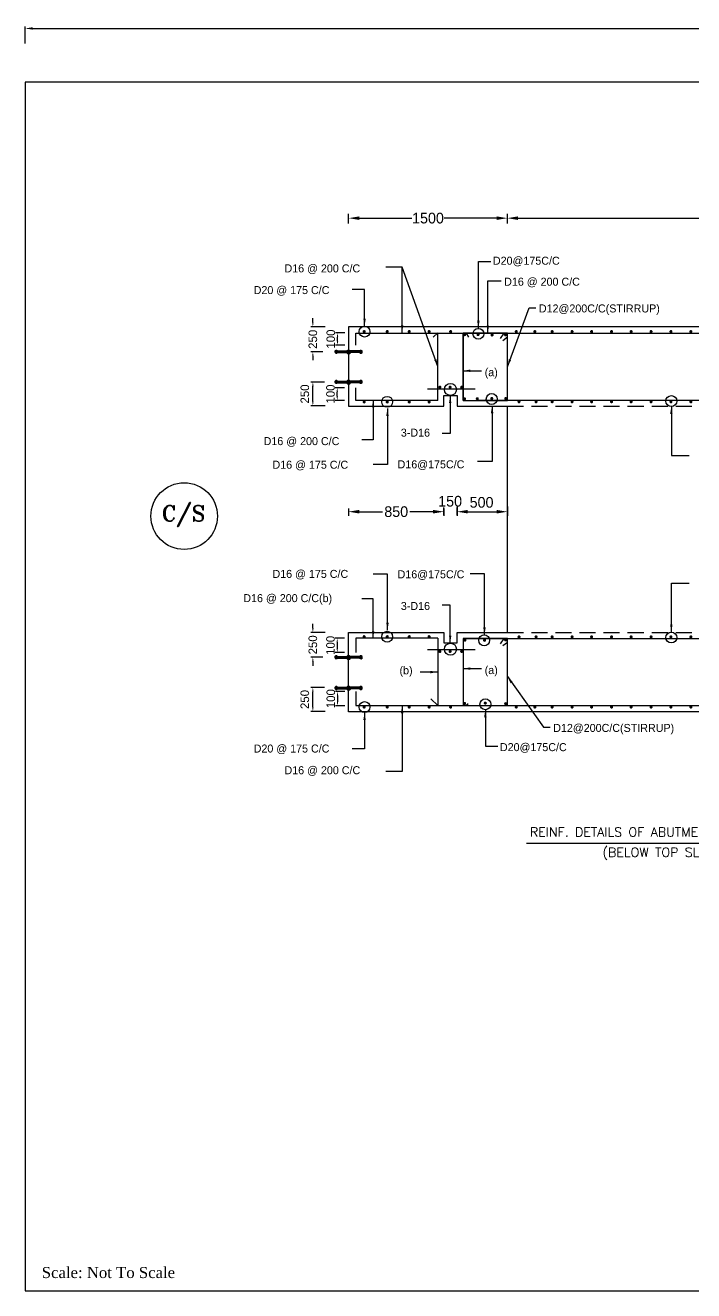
# Model space of a CAD drawing. Extents: x -1206532 to 786809, y -4288605 to 172932.
# Drawn here: x -371148 to -339896, y -4266020 to -4206809 of the extents above; entities that cross this region are included whole.
import ezdxf

# ---------------------------------------------------------------- set-up
doc = ezdxf.new("R2010")
doc.units = 0
doc.header["$LTSCALE"] = 300
doc.header["$MEASUREMENT"] = 0
doc.linetypes.add('ACAD_ISO02W100', pattern=[15, 12, -3])
doc.linetypes.add('DASHED', pattern=[0.75, 0.5, -0.25])
doc.layers.get('0').update_dxf_attribs({"linetype": 'CONTINUOUS'})
doc.layers.get('DEFPOINTS').update_dxf_attribs({"linetype": 'CONTINUOUS'})
doc.layers.add('LINE', color=7, linetype='CONTINUOUS')
doc.layers.add('Other line', color=7, linetype='CONTINUOUS', lineweight=15)
doc.styles.add('BIG', font='ROMANT.SHX')
doc.dimstyles.new('3', dxfattribs={"dimtxt": 225, "dimasz": 350, "dimexe": 100, "dimexo": 25, "dimgap": 9, "dimtad": 0, "dimdec": 0, "dimzin": 0, "dimdsep": 46, "dimtxsty": 'Standard', "dimcen": 0, "dimclrd": 5, "dimclre": 6, "dimclrt": 1, "dimadec": 0, "dimazin": 0, "dimtfac": 1, "dimtdec": 0, "dimtofl": 0, "dimtmove": 2, "dimatfit": 3, "dimfxl": 1, "dimtolj": 1, "dimtzin": 0, "dimarcsym": 0})

# ---------------------------------------------------------------- blocks, each defined once
blk = doc.blocks.new('*D509')
at = {"layer": 'DEFPOINTS', "color": 0, "lineweight": 30}
for p in [(-291186, -4206957), (-371148, -4209476), (-291186, -4209476)]:
    blk.add_point(p, dxfattribs=at)
at = {"layer": 'Other line', "color": 0, "linetype": 'ByBlock', "lineweight": -2}
for p, q in [((-371148, -4207657), (-371148, -4206857)), ((-291186, -4207657), (-291186, -4206857))]:
    blk.add_line(p, q, dxfattribs=at)
at = {"layer": 'Other line', "linetype": 'ByBlock', "lineweight": -2}
for p, q in [((-370798, -4206957), (-331701, -4206957)), ((-291536, -4206957), (-330633, -4206957))]:
    blk.add_line(p, q, dxfattribs=at)
at = {"layer": 'Other line', "lineweight": 30}
for points in [[(-370798, -4206898), (-370798, -4207015), (-371148, -4206957)], [(-291536, -4206898), (-291536, -4207015), (-291186, -4206957)]]:
    blk.add_solid(points, dxfattribs=at)
at = {"layer": 'Other line', "color": 0, "lineweight": 30, "insert": (-331167, -4206957), "char_height": 225, "attachment_point": 5}
blk.add_mtext('\\A1;79962', dxfattribs=at)
blk = doc.blocks.new('*D601')
at = {"layer": 'DEFPOINTS', "color": 0, "lineweight": 30}
for p in [(-356563, -4223768), (-356199, -4223768), (-356196, -4224358)]:
    blk.add_point(p, dxfattribs=at)
at = {"layer": 'LINE', "color": 0, "lineweight": -2}
for p, q in [((-356224, -4223768), (-356663, -4223768)), ((-356563, -4224158), (-356563, -4223968)), ((-356221, -4224358), (-356663, -4224358))]:
    blk.add_line(p, q, dxfattribs=at)
at = {"layer": 'LINE', "color": 0, "lineweight": 30}
for points in [[(-356597, -4223968), (-356530, -4223968), (-356563, -4223768)], [(-356597, -4224158), (-356530, -4224158), (-356563, -4224358)]]:
    blk.add_solid(points, dxfattribs=at)
at = {"layer": 'LINE', "color": 0, "insert": (-356877, -4224063), "char_height": 400, "attachment_point": 5, "rotation": 90}
blk.add_mtext('\\A1;100', dxfattribs=at)
blk = doc.blocks.new('*D602')
at = {"layer": 'DEFPOINTS', "color": 0, "lineweight": 30}
for p in [(-356549, -4221200), (-356185, -4221200), (-356182, -4221782)]:
    blk.add_point(p, dxfattribs=at)
at = {"layer": 'LINE', "color": 0, "lineweight": -2}
for p, q in [((-356210, -4221200), (-356649, -4221200)), ((-356549, -4221582), (-356549, -4221400)), ((-356207, -4221782), (-356649, -4221782))]:
    blk.add_line(p, q, dxfattribs=at)
at = {"layer": 'LINE', "color": 0, "lineweight": 30}
for points in [[(-356583, -4221400), (-356516, -4221400), (-356549, -4221200)], [(-356583, -4221582), (-356516, -4221582), (-356549, -4221782)]]:
    blk.add_solid(points, dxfattribs=at)
at = {"layer": 'LINE', "color": 0, "insert": (-356863, -4221491), "char_height": 400, "attachment_point": 5, "rotation": 90}
blk.add_mtext('\\A1;100', dxfattribs=at)
blk = doc.blocks.new('*D684')
at = {"layer": 'DEFPOINTS', "color": 0, "lineweight": 30}
for p in [(-356196, -4235491), (-356563, -4236157), (-356199, -4236157)]:
    blk.add_point(p, dxfattribs=at)
at = {"layer": 'LINE', "color": 0, "lineweight": -2}
for p, q in [((-356221, -4235491), (-356663, -4235491)), ((-356563, -4235691), (-356563, -4235957)), ((-356224, -4236157), (-356663, -4236157))]:
    blk.add_line(p, q, dxfattribs=at)
at = {"layer": 'LINE', "color": 0, "lineweight": 30}
for points in [[(-356597, -4235691), (-356530, -4235691), (-356563, -4235491)], [(-356597, -4235957), (-356530, -4235957), (-356563, -4236157)]]:
    blk.add_solid(points, dxfattribs=at)
at = {"layer": 'LINE', "color": 0, "insert": (-356877, -4235824), "char_height": 400, "attachment_point": 5, "rotation": 90}
blk.add_mtext('\\A1;100', dxfattribs=at)
blk = doc.blocks.new('*D685')
at = {"layer": 'DEFPOINTS', "color": 0, "lineweight": 30}
for p in [(-356182, -4237984), (-356549, -4238650), (-356185, -4238650)]:
    blk.add_point(p, dxfattribs=at)
at = {"layer": 'LINE', "color": 0, "lineweight": -2}
for p, q in [((-356207, -4237984), (-356649, -4237984)), ((-356549, -4238184), (-356549, -4238450)), ((-356210, -4238650), (-356649, -4238650))]:
    blk.add_line(p, q, dxfattribs=at)
at = {"layer": 'LINE', "color": 0, "lineweight": 30}
for points in [[(-356583, -4238184), (-356516, -4238184), (-356549, -4237984)], [(-356583, -4238450), (-356516, -4238450), (-356549, -4238650)]]:
    blk.add_solid(points, dxfattribs=at)
at = {"layer": 'LINE', "color": 0, "insert": (-356863, -4238317), "char_height": 400, "attachment_point": 5, "rotation": 90}
blk.add_mtext('\\A1;100', dxfattribs=at)
blk = doc.blocks.new('*D867')
at = {"layer": 'DEFPOINTS', "color": 0, "lineweight": 30}
for p in [(-324353, -4215833), (-348608, -4216417), (-324353, -4216417)]:
    blk.add_point(p, dxfattribs=at)
at = {"layer": 'LINE', "color": 7, "lineweight": -2}
for p, q in [((-348608, -4216083), (-348608, -4215633)), ((-324353, -4216083), (-324353, -4215633)), ((-348108, -4215833), (-337322, -4215833)), ((-324853, -4215833), (-335638, -4215833))]:
    blk.add_line(p, q, dxfattribs=at)
at = {"layer": 'LINE', "color": 7, "lineweight": 30}
for points in [[(-348108, -4215750), (-348108, -4215917), (-348608, -4215833)], [(-324853, -4215750), (-324853, -4215917), (-324353, -4215833)]]:
    blk.add_solid(points, dxfattribs=at)
at = {"layer": 'LINE', "color": 7, "lineweight": 30, "insert": (-336480, -4215833), "char_height": 500, "attachment_point": 5}
blk.add_mtext('\\A1;6600', dxfattribs=at)
blk = doc.blocks.new('*D869')
at = {"layer": 'DEFPOINTS', "color": 0, "lineweight": 30}
for p in [(-356033, -4216336), (-348608, -4215833), (-348608, -4216336)]:
    blk.add_point(p, dxfattribs=at)
at = {"layer": 'LINE', "color": 7, "lineweight": -2}
for p, q in [((-356033, -4216083), (-356033, -4215633)), ((-348608, -4216083), (-348608, -4215633)), ((-355533, -4215833), (-353079, -4215833)), ((-349108, -4215833), (-351561, -4215833))]:
    blk.add_line(p, q, dxfattribs=at)
at = {"layer": 'LINE', "color": 7, "lineweight": 30}
for points in [[(-355533, -4215750), (-355533, -4215917), (-356033, -4215833)], [(-349108, -4215750), (-349108, -4215917), (-348608, -4215833)]]:
    blk.add_solid(points, dxfattribs=at)
at = {"layer": 'LINE', "color": 7, "lineweight": 30, "insert": (-352320, -4215833), "char_height": 500, "attachment_point": 5}
blk.add_mtext('\\A1;1500', dxfattribs=at)
blk = doc.blocks.new('*D870')
at = {"layer": 'DEFPOINTS', "color": 0, "lineweight": 30}
for p in [(-350959, -4229283), (-348608, -4229283), (-348608, -4229569)]:
    blk.add_point(p, dxfattribs=at)
at = {"layer": 'LINE', "color": 7, "lineweight": -2}
for p, q in [((-350959, -4229319), (-350959, -4229769)), ((-348608, -4229319), (-348608, -4229769)), ((-350459, -4229569), (-349108, -4229569))]:
    blk.add_line(p, q, dxfattribs=at)
at = {"layer": 'LINE', "color": 7, "lineweight": 30}
for points in [[(-350459, -4229485), (-350459, -4229652), (-350959, -4229569)], [(-349108, -4229485), (-349108, -4229652), (-348608, -4229569)]]:
    blk.add_solid(points, dxfattribs=at)
at = {"layer": 'LINE', "color": 7, "lineweight": 30, "insert": (-349814, -4229134), "char_height": 500, "attachment_point": 5}
blk.add_mtext('\\A1;500', dxfattribs=at)
blk = doc.blocks.new('*D871')
at = {"layer": 'DEFPOINTS', "color": 0, "lineweight": 30}
for p in [(-351578, -4229731), (-350959, -4229569), (-350959, -4229731)]:
    blk.add_point(p, dxfattribs=at)
at = {"layer": 'LINE', "color": 7, "lineweight": -2}
for p, q in [((-351578, -4229726), (-351578, -4229369)), ((-350959, -4229726), (-350959, -4229369)), ((-352078, -4229569), (-352578, -4229569)), ((-350459, -4229569), (-349959, -4229569))]:
    blk.add_line(p, q, dxfattribs=at)
at = {"layer": 'LINE', "color": 7, "lineweight": 30}
for points in [[(-352078, -4229485), (-352078, -4229652), (-351578, -4229569)], [(-350459, -4229485), (-350459, -4229652), (-350959, -4229569)]]:
    blk.add_solid(points, dxfattribs=at)
at = {"layer": 'LINE', "color": 7, "lineweight": 30, "insert": (-351284, -4229082), "char_height": 500, "attachment_point": 5}
blk.add_mtext('\\A1;150', dxfattribs=at)
blk = doc.blocks.new('*D872')
at = {"layer": 'DEFPOINTS', "color": 0, "lineweight": 30}
for p in [(-356033, -4229417), (-351578, -4229417), (-356033, -4229569)]:
    blk.add_point(p, dxfattribs=at)
at = {"layer": 'LINE', "color": 7, "lineweight": -2}
for p, q in [((-356033, -4229422), (-356033, -4229769)), ((-351578, -4229422), (-351578, -4229769)), ((-355533, -4229569), (-354439, -4229569)), ((-352078, -4229569), (-353171, -4229569))]:
    blk.add_line(p, q, dxfattribs=at)
at = {"layer": 'LINE', "color": 7, "lineweight": 30}
for points in [[(-355533, -4229485), (-355533, -4229652), (-356033, -4229569)], [(-352078, -4229485), (-352078, -4229652), (-351578, -4229569)]]:
    blk.add_solid(points, dxfattribs=at)
at = {"layer": 'LINE', "color": 7, "lineweight": 30, "insert": (-353805, -4229569), "char_height": 500, "attachment_point": 5}
blk.add_mtext('\\A1;850', dxfattribs=at)
blk = doc.blocks.new('*D996')
at = {"layer": 'DEFPOINTS', "color": 0, "lineweight": 30}
for p in [(-357702, -4220920), (-357102, -4220920), (-357217, -4222084)]:
    blk.add_point(p, dxfattribs=at)
at = {"layer": 'LINE', "color": 0, "lineweight": -2}
for p, q in [((-357702, -4220720), (-357702, -4220520)), ((-357127, -4220920), (-357802, -4220920)), ((-357242, -4222084), (-357802, -4222084)), ((-357702, -4222284), (-357702, -4222484))]:
    blk.add_line(p, q, dxfattribs=at)
at = {"layer": 'LINE', "color": 0, "lineweight": 30}
for points in [[(-357736, -4220720), (-357669, -4220720), (-357702, -4220920)], [(-357736, -4222284), (-357669, -4222284), (-357702, -4222084)]]:
    blk.add_solid(points, dxfattribs=at)
at = {"layer": 'LINE', "color": 0, "insert": (-357702, -4221502), "char_height": 400, "attachment_point": 5, "rotation": 90}
blk.add_mtext('\\A1;250', dxfattribs=at)
blk = doc.blocks.new('*D997')
at = {"layer": 'DEFPOINTS', "color": 0, "lineweight": 30}
for p in [(-357702, -4223500), (-357129, -4223500), (-357103, -4224619)]:
    blk.add_point(p, dxfattribs=at)
at = {"layer": 'LINE', "color": 0, "lineweight": -2}
for p, q in [((-357154, -4223500), (-357802, -4223500)), ((-357702, -4224419), (-357702, -4223700)), ((-357128, -4224619), (-357802, -4224619))]:
    blk.add_line(p, q, dxfattribs=at)
at = {"layer": 'LINE', "color": 0, "lineweight": 30}
for points in [[(-357736, -4223700), (-357669, -4223700), (-357702, -4223500)], [(-357736, -4224419), (-357669, -4224419), (-357702, -4224619)]]:
    blk.add_solid(points, dxfattribs=at)
at = {"layer": 'LINE', "color": 0, "insert": (-358077, -4224060), "char_height": 400, "attachment_point": 5, "rotation": 90}
blk.add_mtext('\\A1;250', dxfattribs=at)
blk = doc.blocks.new('*D998')
at = {"layer": 'DEFPOINTS', "color": 0, "lineweight": 30}
for p in [(-357702, -4235217), (-357102, -4235217), (-357217, -4236381)]:
    blk.add_point(p, dxfattribs=at)
at = {"layer": 'LINE', "color": 0, "lineweight": -2}
for p, q in [((-357127, -4235217), (-357802, -4235217)), ((-357702, -4235017), (-357702, -4234817)), ((-357242, -4236381), (-357802, -4236381)), ((-357702, -4236581), (-357702, -4236781))]:
    blk.add_line(p, q, dxfattribs=at)
at = {"layer": 'LINE', "color": 0, "lineweight": 30}
for points in [[(-357736, -4235017), (-357669, -4235017), (-357702, -4235217)], [(-357736, -4236581), (-357669, -4236581), (-357702, -4236381)]]:
    blk.add_solid(points, dxfattribs=at)
at = {"layer": 'LINE', "color": 0, "insert": (-357702, -4235799), "char_height": 400, "attachment_point": 5, "rotation": 90}
blk.add_mtext('\\A1;250', dxfattribs=at)
blk = doc.blocks.new('*D999')
at = {"layer": 'DEFPOINTS', "color": 0, "lineweight": 30}
for p in [(-357702, -4237796), (-357129, -4237796), (-357103, -4238916)]:
    blk.add_point(p, dxfattribs=at)
at = {"layer": 'LINE', "color": 0, "lineweight": -2}
for p, q in [((-357154, -4237796), (-357802, -4237796)), ((-357702, -4238716), (-357702, -4237996)), ((-357128, -4238916), (-357802, -4238916))]:
    blk.add_line(p, q, dxfattribs=at)
at = {"layer": 'LINE', "color": 0, "lineweight": 30}
for points in [[(-357736, -4237996), (-357669, -4237996), (-357702, -4237796)], [(-357736, -4238716), (-357669, -4238716), (-357702, -4238916)]]:
    blk.add_solid(points, dxfattribs=at)
at = {"layer": 'LINE', "color": 0, "insert": (-358077, -4238356), "char_height": 400, "attachment_point": 5, "rotation": 90}
blk.add_mtext('\\A1;250', dxfattribs=at)

msp = doc.modelspace()

# ---------------------------------------------------------------- hatches: boundary and pattern name
at = {"layer": 'Other line', "lineweight": 13}
h = msp.add_hatch(dxfattribs=at)
h.set_pattern_fill('ANSI31', color=0, scale=50, style=0)
h.paths.add_polyline_path([(-355516.409, -4222047.895), (-355956.46, -4222047.895, 0.252263653), (-356032.544, -4222006.9), (-356032.544, -4222189.1, 0.341998713), (-355944.337, -4222120.775), (-355516.409, -4222120.775, 3.461072193)])
h.paths.add_polyline_path([(-356032.544, -4222006.9, 0.252263653), (-356108.628, -4222047.895), (-356548.679, -4222047.895, 3.461072193), (-356548.679, -4222120.775), (-356120.752, -4222120.775, 0.341998713), (-356032.544, -4222189.1)])
h = msp.add_hatch(dxfattribs=at)
h.set_pattern_fill('ANSI31', color=0, scale=50, style=0)
h.set_pattern_definition([(45, (0, 26), (-4.419417382, 4.419417382), [])])
h.paths.add_polyline_path([(-355516.409, -4223458.895), (-355956.46, -4223458.895, 0.252263653), (-356032.544, -4223417.9), (-356032.544, -4223600.1, 0.341998713), (-355944.337, -4223531.775), (-355516.409, -4223531.775, 3.461072193)])
h.paths.add_polyline_path([(-356032.544, -4223417.9, 0.252263653), (-356108.628, -4223458.895), (-356548.679, -4223458.895, 3.461072193), (-356548.679, -4223531.775), (-356120.752, -4223531.775, 0.341998713), (-356032.544, -4223600.1)])
h = msp.add_hatch(dxfattribs=at)
h.set_pattern_fill('ANSI31', color=0, scale=50, style=0)
h.paths.add_polyline_path([(-355516.409, -4236344.17), (-355956.46, -4236344.17, 0.252263653), (-356032.544, -4236303.175), (-356032.544, -4236485.376, 0.341998713), (-355944.337, -4236417.051), (-355516.409, -4236417.051, 3.461072193)])
h.paths.add_polyline_path([(-356032.544, -4236303.175, 0.252263653), (-356108.628, -4236344.17), (-356548.679, -4236344.17, 3.461072193), (-356548.679, -4236417.051), (-356120.752, -4236417.051, 0.341998713), (-356032.544, -4236485.376)])
h = msp.add_hatch(dxfattribs=at)
h.set_pattern_fill('ANSI31', color=0, scale=50, style=0)
h.paths.add_polyline_path([(-355516.409, -4237781.17), (-355956.46, -4237781.17, 0.252263653), (-356032.544, -4237740.175), (-356032.544, -4237922.376, 0.341998713), (-355944.337, -4237854.051), (-355516.409, -4237854.051, 3.461072193)])
h.paths.add_polyline_path([(-356032.544, -4237740.175, 0.252263653), (-356108.628, -4237781.17), (-356548.679, -4237781.17, 3.461072193), (-356548.679, -4237854.051), (-356120.752, -4237854.051, 0.341998713), (-356032.544, -4237922.376)])

# ---------------------------------------------------------------- linework, layer by layer
at = {"linetype": 'Continuous'}
for p, q in [((-356548.679, -4222047.895), (-356108.628, -4222047.895)), ((-356548.679, -4222120.775), (-356120.752, -4222120.775)), ((-355516.409, -4222047.895), (-355956.46, -4222047.895)), ((-355516.409, -4222120.775), (-355944.337, -4222120.775)), ((-356548.679, -4223458.895), (-356108.628, -4223458.895)), ((-355516.409, -4223458.895), (-355956.46, -4223458.895)), ((-356548.679, -4223531.775), (-356120.752, -4223531.775)), ((-355516.409, -4223531.775), (-355944.337, -4223531.775)), ((-356548.679, -4236344.17), (-356108.628, -4236344.17)), ((-356548.679, -4236417.051), (-356120.752, -4236417.051)), ((-355516.409, -4236344.17), (-355956.46, -4236344.17)), ((-355516.409, -4236417.051), (-355944.337, -4236417.051)), ((-356548.679, -4237781.17), (-356108.628, -4237781.17)), ((-356548.679, -4237854.051), (-356120.752, -4237854.051)), ((-355516.409, -4237781.17), (-355956.46, -4237781.17)), ((-355516.409, -4237854.051), (-355944.337, -4237854.051))]:
    msp.add_line(p, q, dxfattribs=at)
for centre, radius, start, end in [((-356606.476, -4222084.335), 68.325, 32.23095263, 327.76904737), ((-356032.544, -4222098), 91.1, 194.47751219, 345.52248781), ((-356032.544, -4222098), 91.1, 33.36701301, 146.63298699), ((-355458.612, -4222084.335), 68.325, 212.23095263, 147.76904737), ((-356606.476, -4223495.335), 68.325, 32.23095263, 327.76904737), ((-356032.544, -4223509), 91.1, 33.36701301, 146.63298699), ((-355458.612, -4223495.335), 68.325, 212.23095263, 147.76904737), ((-356032.544, -4223509), 91.1, 194.47751219, 345.52248781), ((-356606.476, -4236380.611), 68.325, 32.23095263, 327.76904737), ((-356032.544, -4236394.276), 91.1, 194.47751219, 345.52248781), ((-356032.544, -4236394.276), 91.1, 33.36701301, 146.63298699), ((-355458.612, -4236380.611), 68.325, 212.23095263, 147.76904737), ((-356606.476, -4237817.611), 68.325, 32.23095263, 327.76904737), ((-356032.544, -4237831.276), 91.1, 194.47751219, 345.52248781), ((-356032.544, -4237831.276), 91.1, 33.36701301, 146.63298699), ((-355458.612, -4237817.611), 68.325, 212.23095263, 147.76904737)]:
    msp.add_arc(centre, radius, start, end, dxfattribs=at)
at = {"layer": 'LINE'}
for p, q in [((-355694.064, -4221781.963), (-355696.441, -4221212.215)), ((-351857.057, -4224358.389), (-351857.057, -4221200.089)), ((-350681.631, -4224358.389), (-350681.631, -4221212.215)), ((-355693.713, -4224358.389), (-355696.126, -4223780.017)), ((-352346.13, -4223826.35), (-350105.726, -4223826.35)), ((-355693.713, -4235491.361), (-355696.492, -4236157.274)), ((-351857.057, -4235491.361), (-351857.057, -4238637.535)), ((-350681.631, -4235496.365), (-350681.631, -4238637.535)), ((-352346.13, -4236023.4), (-350105.726, -4236023.4)), ((-355693.713, -4237983.748), (-355696.441, -4238637.535))]:
    msp.add_line(p, q, dxfattribs=at)
msp.add_lwpolyline([(-371147.559, -4266019.738), (-291186.014, -4266019.738), (-291186.014, -4209475.502), (-371147.559, -4209475.502)], close=True, dxfattribs=at)
at = {"layer": 'LINE', "const_width": 72}
for points in [[(-355340.241, -4221139.781, -1), (-355268.241, -4221139.781, -1)], [(-354260.241, -4221139.781, -1), (-354188.241, -4221139.781, -1)], [(-353232.254, -4221139.781, -1), (-353160.254, -4221139.781, -1)], [(-352302.313, -4221139.781, -1), (-352230.313, -4221139.781, -1)], [(-351296.425, -4221139.781, -1), (-351224.425, -4221139.781, -1)], [(-348226.716, -4221140.689, -1), (-348154.716, -4221140.689, -1)], [(-347357.808, -4221140.689, -1), (-347285.808, -4221140.689, -1)], [(-346550.968, -4221140.689, -1), (-346478.968, -4221140.689, -1)], [(-345618.552, -4221140.689, -1), (-345546.552, -4221140.689, -1)], [(-344704.419, -4221140.689, -1), (-344632.419, -4221140.689, -1)], [(-343772.004, -4221140.689, -1), (-343700.004, -4221140.689, -1)], [(-342857.887, -4221140.689, -1), (-342785.887, -4221140.689, -1)], [(-341925.471, -4221140.689, -1), (-341853.471, -4221140.689, -1)], [(-340994.545, -4221140.689, -1), (-340922.545, -4221140.689, -1)], [(-340062.129, -4221140.689, -1), (-339990.129, -4221140.689, -1)], [(-350641.497, -4221285.781, -1), (-350569.497, -4221285.781, -1)], [(-350014.497, -4221281.781, -1), (-349942.497, -4221281.781, -1)], [(-349359.497, -4221299.781, -1), (-349287.497, -4221299.781, -1)], [(-348724.497, -4221294.781, -1), (-348652.497, -4221294.781, -1)], [(-351796.628, -4223742.52, -1), (-351724.628, -4223742.52, -1)], [(-351321.517, -4223742.52, -1), (-351249.517, -4223742.52, -1)], [(-350779.755, -4223742.52, -1), (-350707.755, -4223742.52, -1)], [(-355340.241, -4224433.732, -1), (-355268.241, -4224433.732, -1)], [(-354260.241, -4224433.732, -1), (-354188.241, -4224433.732, -1)], [(-353232.254, -4224433.732, -1), (-353160.254, -4224433.732, -1)], [(-352302.313, -4224433.732, -1), (-352230.313, -4224433.732, -1)], [(-350645.497, -4224285.781, -1), (-350573.497, -4224285.781, -1)], [(-350050.497, -4224282.781, -1), (-349978.497, -4224282.781, -1)], [(-349374.497, -4224268.781, -1), (-349302.497, -4224268.781, -1)], [(-348719.497, -4224271.781, -1), (-348647.497, -4224271.781, -1)], [(-348099.124, -4224424.049, -1), (-348027.124, -4224424.049, -1)], [(-347302.925, -4224424.049, -1), (-347230.925, -4224424.049, -1)], [(-346550.968, -4224424.049, -1), (-346478.968, -4224424.049, -1)], [(-345618.552, -4224424.049, -1), (-345546.552, -4224424.049, -1)], [(-344704.419, -4224424.049, -1), (-344632.419, -4224424.049, -1)], [(-343772.004, -4224424.049, -1), (-343700.004, -4224424.049, -1)], [(-342857.887, -4224424.049, -1), (-342785.887, -4224424.049, -1)], [(-341925.471, -4224424.049, -1), (-341853.471, -4224424.049, -1)], [(-340994.545, -4224424.049, -1), (-340922.545, -4224424.049, -1)], [(-340062.129, -4224424.049, -1), (-339990.129, -4224424.049, -1)], [(-355340.241, -4235416.018, 1), (-355268.241, -4235416.018, 1)], [(-354260.241, -4235416.018, 1), (-354188.241, -4235416.018, 1)], [(-353232.254, -4235416.018, 1), (-353160.254, -4235416.018, 1)], [(-352302.313, -4235416.018, 1), (-352230.313, -4235416.018, 1)], [(-348099.124, -4235425.701, 1), (-348027.124, -4235425.701, 1)], [(-347302.925, -4235425.701, 1), (-347230.925, -4235425.701, 1)], [(-346550.968, -4235425.701, 1), (-346478.968, -4235425.701, 1)], [(-345618.552, -4235425.701, 1), (-345546.552, -4235425.701, 1)], [(-344704.419, -4235425.701, 1), (-344632.419, -4235425.701, 1)], [(-343772.004, -4235425.701, 1), (-343700.004, -4235425.701, 1)], [(-342857.887, -4235425.701, 1), (-342785.887, -4235425.701, 1)], [(-341925.471, -4235425.701, 1), (-341853.471, -4235425.701, 1)], [(-340994.545, -4235425.701, 1), (-340922.545, -4235425.701, 1)], [(-340062.129, -4235425.701, 1), (-339990.129, -4235425.701, 1)], [(-350630.808, -4235577.788, 1), (-350558.808, -4235577.788, 1)], [(-349709.989, -4235586.153, 1), (-349637.989, -4235586.153, 1)], [(-348725.015, -4235569.788, 1), (-348653.015, -4235569.788, 1)], [(-351796.628, -4236107.23, 1), (-351724.628, -4236107.23, 1)], [(-351321.517, -4236107.23, 1), (-351249.517, -4236107.23, 1)], [(-350779.755, -4236107.23, 1), (-350707.755, -4236107.23, 1)], [(-355340.241, -4238709.97, 1), (-355268.241, -4238709.97, 1)], [(-354260.241, -4238709.97, 1), (-354188.241, -4238709.97, 1)], [(-353232.254, -4238709.97, 1), (-353160.254, -4238709.97, 1)], [(-352302.313, -4238709.97, 1), (-352230.313, -4238709.97, 1)], [(-351296.425, -4238709.97, 1), (-351224.425, -4238709.97, 1)], [(-350642.438, -4238540.505, 1), (-350570.438, -4238540.505, 1)], [(-349674.497, -4238525.505, 1), (-349602.497, -4238525.505, 1)], [(-348722.497, -4238552.505, 1), (-348650.497, -4238552.505, 1)], [(-348226.716, -4238709.062, 1), (-348154.716, -4238709.062, 1)], [(-347357.808, -4238709.062, 1), (-347285.808, -4238709.062, 1)], [(-346550.968, -4238709.062, 1), (-346478.968, -4238709.062, 1)], [(-345618.552, -4238709.062, 1), (-345546.552, -4238709.062, 1)], [(-344704.419, -4238709.062, 1), (-344632.419, -4238709.062, 1)], [(-343772.004, -4238709.062, 1), (-343700.004, -4238709.062, 1)], [(-342857.887, -4238709.062, 1), (-342785.887, -4238709.062, 1)], [(-341925.471, -4238709.062, 1), (-341853.471, -4238709.062, 1)], [(-340994.545, -4238709.062, 1), (-340922.545, -4238709.062, 1)], [(-340062.129, -4238709.062, 1), (-339990.129, -4238709.062, 1)]]:
    msp.add_lwpolyline(points, format="xyb", close=True, dxfattribs=at)
at = {"layer": 'LINE'}
for centre, radius in [((-355285.009, -4221139.765), 254.086), ((-349963.708, -4221243.298), 254.086), ((-351269.438, -4223847.262), 280.936), ((-349336.038, -4224295.884), 255.354), ((-354229.077, -4224428.379), 255.354), ((-340939.747, -4224393.354), 255.354), ((-363719.202, -4229774.368), 1557.049), ((-354229.077, -4235421.371), 255.354), ((-349693.038, -4235586.867), 255.354), ((-340939.747, -4235456.396), 255.354), ((-351269.438, -4236002.489), 280.936), ((-355285.009, -4238709.985), 254.086), ((-349635.708, -4238579.452), 254.086)]:
    msp.add_circle(centre, radius, dxfattribs=at)
at = {"layer": 'Other line', "color": 0, "lineweight": 30}
for p, q in [((-310987.544, -4220920.487), (-356032.544, -4220920.487)), ((-356032.544, -4220920.487), (-356032.544, -4224632.987)), ((-355696.441, -4221212.215), (-322962.861, -4221212.215)), ((-351857.057, -4221200.089), (-352070.085, -4221398.542)), ((-350529, -4221212.215), (-350427, -4221409)), ((-348771, -4221212.215), (-348945, -4221462)), ((-348607.544, -4221405), (-348827, -4221568)), ((-356032.544, -4224632.987), (-351577.544, -4224632.987)), ((-351857.057, -4224358.389), (-355693.713, -4224358.389)), ((-351577.544, -4224632.987), (-351577.544, -4224137.987)), ((-351577.544, -4224137.987), (-350958.794, -4224137.987)), ((-350958.794, -4224137.987), (-350958.794, -4224632.987)), ((-350958.794, -4224632.987), (-348607.544, -4224632.987)), ((-350681.631, -4224358.389), (-348930.306, -4224358.389)), ((-349973.772, -4224353.386), (-322962.861, -4224353.386)), ((-348607.544, -4235216.763), (-348607.544, -4224632.987)), ((-356032.544, -4235216.763), (-351577.544, -4235216.763)), ((-356032.544, -4238929.263), (-356032.544, -4235216.763)), ((-351577.544, -4235216.763), (-351577.544, -4235711.763)), ((-350958.794, -4235711.763), (-350958.794, -4235216.763)), ((-350958.794, -4235216.763), (-348607.544, -4235216.763)), ((-351857.057, -4235491.361), (-355693.713, -4235491.361)), ((-351577.544, -4235711.763), (-350958.794, -4235711.763)), ((-350681.631, -4235496.365), (-322962.861, -4235496.365)), ((-348771, -4235496.365), (-348945, -4235746.15)), ((-348607.544, -4235689.15), (-348827, -4235852.15)), ((-355696.441, -4238637.535), (-322962.861, -4238637.535)), ((-351857.057, -4238637.535), (-352185.085, -4238322.718)), ((-350549, -4238637.535), (-350439, -4238543)), ((-310987.544, -4238929.263), (-356032.544, -4238929.263)), ((-347708.869, -4245079.096), (-328500.526, -4245079.096))]:
    msp.add_line(p, q, dxfattribs=at)
at = {"layer": 'Other line', "color": 0, "linetype": 'DASHED', "lineweight": 30, "ltscale": 5}
for p, q in [((-348607.544, -4224632.987), (-324352.544, -4224632.987)), ((-348607.544, -4235216.763), (-324352.544, -4235216.763))]:
    msp.add_line(p, q, dxfattribs=at)
at = {"layer": 'Other line', "color": 0, "lineweight": 30}
for points in [[(-348607.544, -4221212.215), (-350681.631, -4221212.215), (-350681.631, -4224358.389), (-348607.544, -4224358.389)], [(-348607.544, -4235496.365), (-350681.631, -4235496.365), (-350681.631, -4238637.535), (-348607.544, -4238637.535)]]:
    msp.add_lwpolyline(points, close=True, dxfattribs=at)

# ---------------------------------------------------------------- texts
at = {"linetype": 'ACAD_ISO02W100', "lineweight": 30, "insert": (-370379.174, -4264909.965), "char_height": 517.8814, "width": 18602.1315, "attachment_point": 1}
msp.add_mtext('{\\fTimes New Roman|b0|i0|c0|p18;Scale: Not To Scale}', dxfattribs=at)
at = {"layer": 'LINE'}
for s, p in [('D16 @ 200 C/C', (-359029.1, -4218370.818)), ('D20@175C/C', (-349283.836, -4218011.196)), ('D16 @ 200 C/C', (-348757.303, -4218993.662)), ('D20 @ 175 C/C', (-360469.526, -4219385.842)), ('D12@200C/C(STIRRUP)', (-347134.303, -4220244.662)), ('(a)', (-349666.755, -4223229.275)), (' 3-D16 ', (-353727.683, -4226055.817)), ('D16 @ 200 C/C', (-360004.348, -4226453.003)), ('D16 @ 175 C/C', (-359590.754, -4227557.661)), ('D16@175C/C', (-353740.985, -4227539.545)), ('D16 @ 175 C/C', (-359590.754, -4232666.489)), ('D16@175C/C', (-353740.985, -4232684.606)), ('D16 @ 200 C/C(b)', (-360954.348, -4233800.147)), (' 3-D16 ', (-353727.683, -4234168.333)), ('(b)', (-353650.348, -4237178.147)), ('(a)', (-349666.755, -4237166.275)), ('D12@200C/C(STIRRUP)', (-346463.303, -4239873.662)), ('D20 @ 175 C/C', (-360469.526, -4240838.308)), ('D20@175C/C', (-348955.836, -4240772.954)), ('D16 @ 200 C/C', (-359029.1, -4241853.333))]:
    msp.add_text(s, height=374.4, dxfattribs=at).set_placement(p)
at = {"layer": 'LINE', "style": 'BIG'}
for s, height, p in [('C/S', 738.342, (-364759.575, -4230018.529)), ('REINF. DETAILS OF ABUTMENT & EXTENDED ABUTMENT ', 432, (-347554.724, -4244773.196)), ('(BELOW TOP SLAB OF BOAT PASS)', 432, (-344161.524, -4245721.502))]:
    msp.add_text(s, height=height, dxfattribs=at).set_placement(p)

# ---------------------------------------------------------------- dimensions: what is measured, and where the dimension line sits
at = {"layer": 'LINE', "lineweight": 30}
for base, p1, p2, text, picture, middle in [((-348607.544, -4215833.295), (-356032.544, -4216335.609), (-348607.544, -4216335.609), '1500', '*D869', (-352320.044, -4215833.295)), ((-324352.544, -4215833.295), (-348607.544, -4216416.701), (-324352.544, -4216416.701), '6600', '*D867', (-336480.044, -4215833.295)), ((-356032.544, -4229568.776), (-351577.544, -4229416.791), (-356032.544, -4229416.791), '850', '*D872', (-353805.044, -4229568.776))]:
    dim = msp.add_linear_dim(base=base, p1=p1, p2=p2, text=text, dimstyle='3', override={"dimtxt": 500, "dimasz": 500, "dimexe": 200, "dimexo": 5, "dimdle": 250, "dimclrd": 7, "dimclre": 7, "dimclrt": 7, "dimfxl": 250, "dimfxlon": 1}, dxfattribs=at)
    dim.commit()
    dim.dimension.update_dxf_attribs({"geometry": picture, "text_midpoint": middle})
at = {"layer": 'LINE'}
for base, p1, p2, angle, text, picture, middle in [((-357702.312, -4220920.487), (-357216.894, -4222084.335), (-357102, -4220920.487), 270, '250', '*D996', (-357702.312, -4221502.411)), ((-356549.312, -4221200.089), (-356182.107, -4221782), (-356184.886, -4221200.089), 270, '100', '*D602', (-356862.812, -4221491.045)), ((-356563.222, -4223768), (-356196.018, -4224358.389), (-356198.797, -4223768), 270, '100', '*D601', (-356876.722, -4224063.195)), ((-357702.312, -4235216.763), (-357216.894, -4236380.611), (-357102, -4235216.763), 270, '250', '*D998', (-357702.312, -4235798.687)), ((-356563.222, -4236157.274), (-356196.018, -4235491.361), (-356198.797, -4236157.274), 90, '100', '*D684', (-356876.722, -4235824.318)), ((-356549.312, -4238649.661), (-356182.107, -4237983.748), (-356184.886, -4238649.661), 90, '100', '*D685', (-356862.812, -4238316.705))]:
    dim = msp.add_linear_dim(base=base, p1=p1, p2=p2, angle=angle, text=text, dimstyle='3', override={"dimtxt": 400, "dimasz": 200, "dimclrd": 0, "dimclre": 0, "dimclrt": 0, "dimfxl": 700}, dxfattribs=at)
    dim.commit()
    dim.dimension.update_dxf_attribs({"geometry": picture, "text_midpoint": middle})
for base, p1, p2, picture, middle in [((-357702.312, -4223500), (-357103, -4224619.322), (-357129, -4223500), '*D997', (-358077, -4224059.661)), ((-357702.312, -4237796.276), (-357103, -4238915.598), (-357129, -4237796.276), '*D999', (-358077, -4238355.937))]:
    dim = msp.add_linear_dim(base=base, p1=p1, p2=p2, angle=270, text='250', dimstyle='3', override={"dimtxt": 400, "dimasz": 200, "dimclrd": 0, "dimclre": 0, "dimclrt": 0, "dimfxl": 700}, dxfattribs=at)
    dim.commit()
    dim.dimension.update_dxf_attribs({"geometry": picture, "text_midpoint": middle, "dimtype": 160})
at = {"layer": 'LINE', "lineweight": 30}
for base, p1, p2, text, picture, middle in [((-350958.794, -4229568.776), (-351577.544, -4229731.07), (-350958.794, -4229731.07), '150', '*D871', (-351284.474, -4229081.871)), ((-348607.544, -4229568.776), (-350958.794, -4229283.166), (-348607.544, -4229283.166), '500', '*D870', (-349814, -4229134))]:
    dim = msp.add_linear_dim(base=base, p1=p1, p2=p2, text=text, dimstyle='3', override={"dimtxt": 500, "dimasz": 500, "dimexe": 200, "dimexo": 5, "dimdle": 250, "dimclrd": 7, "dimclre": 7, "dimclrt": 7, "dimfxl": 250, "dimfxlon": 1}, dxfattribs=at)
    dim.commit()
    dim.dimension.update_dxf_attribs({"geometry": picture, "text_midpoint": middle, "dimtype": 160})
at = {"layer": 'Other line', "color": 0, "lineweight": 30}
dim = msp.add_linear_dim(base=(-291186.014, -4206956.511), p1=(-371147.559, -4209475.502), p2=(-291186.014, -4209475.502), dimstyle='3', override={"dimclrd": 256, "dimclre": 0, "dimclrt": 0, "dimfxl": 700, "dimfxlon": 1}, dxfattribs=at)
dim.commit()
dim.dimension.update_dxf_attribs({"geometry": '*D509', "text_midpoint": (-331166.786, -4206956.511)})

# ---------------------------------------------------------------- leaders
for points in [[(-353530.823, -4221200.089), (-353533.201, -4218124.55), (-354290.651, -4218127.796)], [(-351857.057, -4222779.239), (-353533.201, -4218124.55)], [(-349963.708, -4220984), (-349963.708, -4217868.732), (-349386.073, -4217868.732)], [(-349521.935, -4221212.215), (-349521.935, -4218770.949), (-348894.324, -4218770.949)], [(-355285.009, -4220885.679), (-355285.009, -4219178.198), (-355862.644, -4219178.198)], [(-348607.544, -4222785.302), (-347585.129, -4220021.949), (-347271.324, -4220021.949)], [(-350681.631, -4222974), (-349814, -4222974)], [(-354886.245, -4224340.412), (-354886.245, -4226204.093), (-355420.067, -4226204.093)], [(-351280.944, -4224137.987), (-351280.944, -4225906.136), (-351657.476, -4225906.136)], [(-349320.645, -4224608.022), (-349320.645, -4227221.371), (-349997.098, -4227221.371)], [(-340939.747, -4224648.709), (-340939.747, -4226931.391), (-340112.115, -4226931.391)], [(-354213.684, -4224740.517), (-354213.684, -4227353.867), (-354890.136, -4227353.867)], [(-354213.684, -4235109.233), (-354213.684, -4232495.884), (-354890.136, -4232495.884)], [(-349677.645, -4235329), (-349677.645, -4232469.38), (-350354.098, -4232469.38)], [(-340939.747, -4235201.042), (-340939.747, -4232918.359), (-340112.115, -4232918.359)], [(-354886.245, -4235509.338), (-354886.245, -4233645.657), (-355420.067, -4233645.657)], [(-351280.944, -4235711.763), (-351280.944, -4233943.614), (-351657.476, -4233943.614)], [(-351857.057, -4237070.511), (-352681, -4237076)], [(-350681.631, -4236911), (-349814, -4236911)], [(-348607.544, -4237285), (-346914.129, -4239650.949), (-346600.324, -4239650.949)], [(-353530.823, -4238649.661), (-353533.201, -4241725.201), (-354290.651, -4241721.955)], [(-349635.708, -4238833.538), (-349635.708, -4240541.018), (-349058.073, -4240541.018)], [(-355285.009, -4238964.071), (-355285.009, -4240671.552), (-355862.644, -4240671.552)]]:
    msp.add_leader(points, dimstyle='3', override={"dimgap": 9, "dimtad": 0, "dimclrd": 256, "dimclre": 0, "dimclrt": 0, "dimfxl": 700, "dimfxlon": 1}, dxfattribs=at)

doc.saveas('drawing.dxf')
